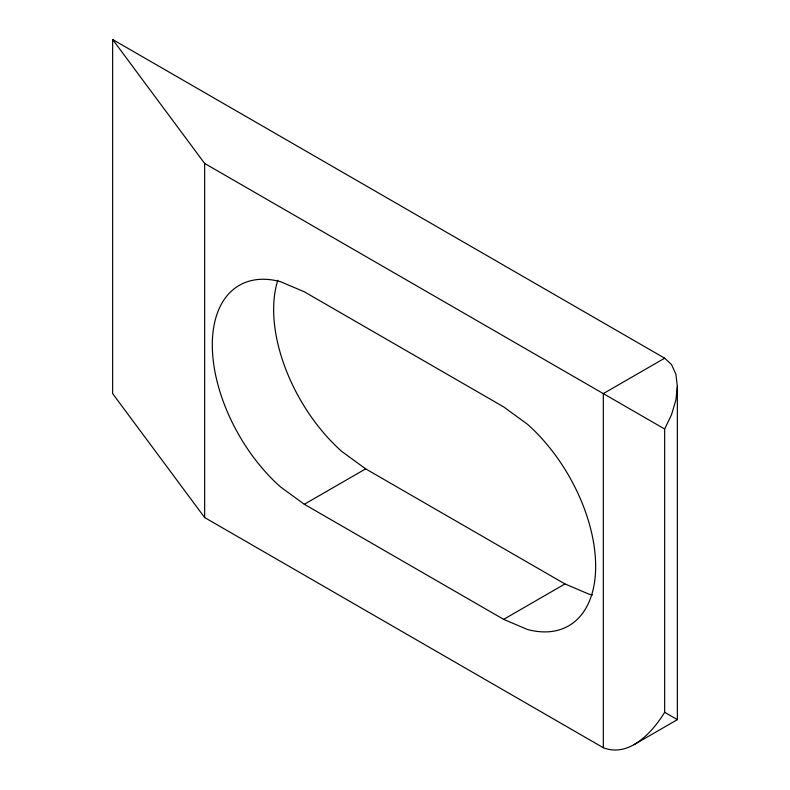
<?xml version="1.0" encoding="UTF-8"?>
<svg xmlns="http://www.w3.org/2000/svg" width="790" height="790" viewBox="0 0 790 790"><rect width="100%" height="100%" fill="white"/><g stroke="black" fill="none" stroke-linecap="round" stroke-linejoin="round"><path stroke-width="1.19" d="M677.356 386.28L675.875 400.096L671.549 414.671L664.657 429.019L664.657 712.313C652.382 732.34 629.274 757.837 603.323 747.725L204.65 517.559L112.644 393.618L112.644 39.5L664.657 358.196L671.549 364.595L675.875 374.174L677.356 386.28L677.356 719.651L633.985 744.694M304.318 504.277L503.655 619.36L527.463 629.492A130.113 75.119 60 0 0 595.65 566.242A130.113 75.119 60 0 0 527.463 424.26L503.655 406.89L304.318 291.806L280.499 281.675A130.113 75.119 60 0 0 212.312 344.924A130.113 75.119 60 0 0 280.499 486.907L304.318 504.277L365.651 468.865L564.988 583.948L588.797 594.08A130.113 75.119 60 0 0 592.421 594.959M664.657 358.196L603.323 393.608L603.323 747.725M503.655 619.36L564.988 583.948M112.644 39.5L204.65 163.441L664.657 429.019M664.657 712.313L677.356 719.651M365.651 468.865L341.833 451.495A130.113 75.119 60 0 1 277.833 280.243M204.65 163.441L204.65 517.559"/></g></svg>
